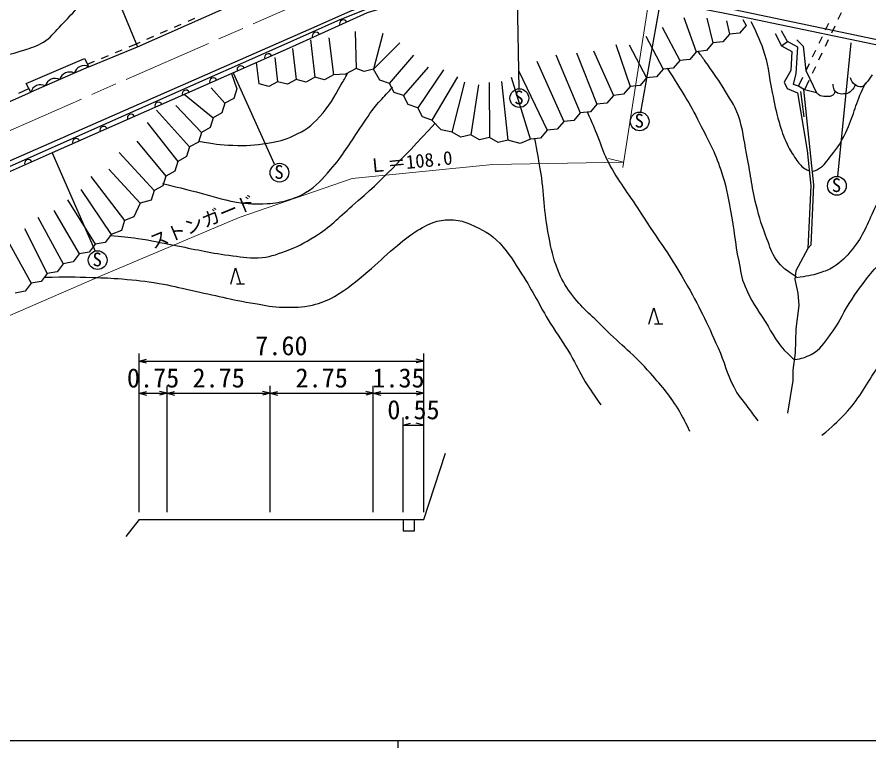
# Model space of a CAD drawing. Units: millimetres, scale not verified. Extents: x 40000 to 680000, y 20000 to 380000.
# Drawn here: x 217171 to 330856, y 204000 to 301530 of the extents above; entities that cross this region are included whole.
import ezdxf
from ezdxf.enums import TextEntityAlignment as Align

# ---------------------------------------------------------------- set-up
doc = ezdxf.new("R2010")
doc.units = ezdxf.units.MM
doc.header["$LTSCALE"] = 1000
doc.linetypes.add('CHAIN', pattern=[18.5, 12, -1.5, 3.5, -1.5])
for name, color, linetype, lineweight in [('M-BGD', 7, 'Continuous', 25), ('M-BMK', 2, 'CHAIN', 13), ('M-STR-HTXT', 7, 'Continuous', 13), ('M-TTL-BAND', 7, 'Continuous', 25)]:
    doc.layers.add(name, color=color, linetype=linetype, lineweight=lineweight)
doc.styles.add('ＭＳ ゴシック', font='')
doc.styles.get('ＭＳ ゴシック').set_extended_font_data('MS Gothic')

msp = doc.modelspace()

# ---------------------------------------------------------------- linework, layer by layer
at = {"layer": 'M-BGD'}
for p, q in [((227566, 311349), (233264, 297556)), ((284182, 291957), (283938, 305595)), ((300421, 288846), (303078, 303825)), ((239995, 300988), (240910, 301390)), ((306157, 301480), (307816, 296910)), ((309238, 301358), (310027, 298077)), ((327153, 302106), (326723, 301203)), ((238164, 300182), (239080, 300585)), ((303272, 300167), (305605, 295744)), ((311832, 301034), (312239, 299243)), ((314450, 300409), (313578, 299384)), ((314025, 301215), (314450, 300409)), ((325074, 299826), (325508, 300727)), ((326293, 300300), (325863, 299397)), ((236334, 299377), (237249, 299780)), ((262296, 299579), (262418, 294661)), ((266003, 299327), (264760, 294571)), ((301061, 299000), (303394, 294578)), ((312239, 299243), (311366, 298218)), ((313578, 299384), (312239, 299243)), ((232144, 297555), (233100, 297954)), ((233100, 297954), (233588, 298169)), ((234503, 298572), (235418, 298974)), ((256311, 298468), (256913, 293505)), ((258793, 298769), (259394, 293805)), ((264760, 294571), (268237, 298096)), ((297077, 297872), (298971, 292245)), ((310027, 298077), (309155, 297051)), ((311366, 298218), (310027, 298077)), ((319205, 297683), (319975, 298251)), ((324207, 298023), (324640, 298925)), ((325432, 298495), (325002, 297592)), ((326702, 280251), (328462, 298095)), ((230298, 296785), (231221, 297170)), ((253930, 297338), (254431, 293204)), ((291847, 296737), (294549, 289913)), ((294077, 297021), (296760, 291079)), ((298850, 297834), (301182, 293411)), ((307816, 296910), (306944, 295885)), ((309155, 297051), (307816, 296910)), ((323339, 296221), (323773, 297122)), ((226574, 295229), (227530, 295628)), ((228453, 296014), (229375, 296399)), ((251558, 296128), (251949, 292903)), ((266863, 292677), (270129, 296463)), ((286537, 295643), (290126, 287580)), ((289091, 296494), (292337, 288746)), ((305605, 295744), (304733, 294719)), ((306944, 295885), (305605, 295744)), ((324572, 296689), (324142, 295786)), ((226742, 294900), (219013, 291495)), ((249467, 292603), (249123, 295443)), ((262418, 294661), (260995, 293904)), ((263499, 294246), (262418, 294661)), ((264760, 294571), (263499, 294246)), ((265590, 293115), (264760, 294571)), ((272022, 294830), (268756, 291044)), ((274088, 294481), (270649, 289411)), ((303394, 294578), (302521, 293552)), ((304733, 294719), (303394, 294578)), ((322472, 294419), (322905, 295320)), ((323712, 294884), (323282, 293981)), ((245799, 293976), (246492, 291959)), ((251510, 281892), (246049, 294042)), ((256913, 293505), (255732, 292858)), ((258214, 293159), (256913, 293505)), ((259394, 293805), (258214, 293159)), ((260995, 293904), (259394, 293805)), ((275953, 293562), (272542, 287778)), ((285703, 285247), (283172, 293454)), ((284140, 294298), (287915, 286414)), ((301182, 293411), (300310, 292386)), ((302521, 293552), (301182, 293411)), ((321448, 292292), (322038, 293518)), ((250768, 292257), (249467, 292603)), ((251949, 292903), (250768, 292257)), ((253250, 292557), (251949, 292903)), ((254431, 293204), (253250, 292557)), ((255732, 292858), (254431, 293204)), ((266863, 292677), (265590, 293115)), ((267483, 291482), (266863, 292677)), ((275250, 286183), (276926, 292859)), ((278758, 292490), (277724, 285821)), ((280173, 292805), (280198, 285459)), ((281835, 292927), (282671, 285097)), ((298971, 292245), (298099, 291220)), ((300310, 292386), (298971, 292245)), ((322851, 293078), (322245, 291805)), ((217421, 291384), (218746, 292007)), ((239459, 291229), (243341, 288078)), ((243083, 292073), (244916, 290018)), ((246492, 291959), (246092, 290674)), ((268756, 291044), (267483, 291482)), ((269376, 289849), (268756, 291044)), ((296760, 291079), (295887, 290053)), ((298099, 291220), (296760, 291079)), ((321742, 291609), (322186, 288210)), ((323866, 291400), (322245, 291805)), ((244916, 290018), (244517, 288733)), ((246092, 290674), (244916, 290018)), ((294549, 289913), (293676, 288887)), ((295887, 290053), (294549, 289913)), ((235766, 289113), (240189, 284196)), ((238381, 289721), (241765, 286137)), ((270649, 289411), (269376, 289849)), ((271269, 288216), (270649, 289411)), ((293676, 288887), (292337, 288746)), ((243341, 288078), (242941, 286792)), ((244517, 288733), (243341, 288078)), ((272542, 287778), (271269, 288216)), ((273784, 286464), (272542, 287778)), ((291465, 287721), (290126, 287580)), ((292337, 288746), (291465, 287721)), ((234550, 287472), (238613, 282255)), ((242941, 286792), (241765, 286137)), ((289254, 286555), (287915, 286414)), ((290126, 287580), (289254, 286555)), ((241765, 286137), (241365, 284851)), ((275250, 286183), (273784, 286464)), ((276415, 285508), (275250, 286183)), ((277724, 285821), (276415, 285508)), ((278888, 285146), (277724, 285821)), ((280198, 285459), (278888, 285146)), ((281362, 284784), (280198, 285459)), ((287042, 285388), (285703, 285247)), ((287915, 286414), (287042, 285388)), ((233151, 284979), (237037, 280314)), ((241365, 284851), (240189, 284196)), ((282671, 285097), (281362, 284784)), ((284321, 284636), (282671, 285097)), ((285703, 285247), (284321, 284636)), ((221855, 283410), (227594, 270296)), ((230780, 283458), (235462, 278373)), ((240189, 284196), (239789, 282910)), ((238613, 282255), (238213, 280970)), ((239789, 282910), (238613, 282255)), ((229438, 281224), (233587, 276675)), ((238213, 280970), (237037, 280314)), ((227006, 280234), (231510, 274395)), ((237037, 280314), (236638, 279029)), ((225704, 278540), (229719, 272532)), ((236638, 279029), (235462, 278373)), ((235462, 278373), (235062, 277088)), ((223893, 277135), (227586, 271228)), ((233587, 276675), (232747, 274866)), ((235062, 277088), (233587, 276675)), ((222069, 275696), (225453, 269924)), ((219941, 274844), (223320, 268620)), ((231510, 274395), (231123, 273029)), ((232747, 274866), (231510, 274395)), ((218178, 273324), (221187, 267316)), ((231123, 273029), (229719, 272532)), ((229719, 272532), (228913, 271454)), ((215928, 271682), (219054, 266012)), ((227586, 271228), (226780, 270149)), ((228913, 271454), (227586, 271228)), ((225453, 269924), (224647, 268845)), ((226780, 270149), (225453, 269924)), ((223320, 268620), (222514, 267541)), ((224647, 268845), (223320, 268620)), ((221187, 267316), (220381, 266237)), ((222514, 267541), (221187, 267316)), ((245683, 265887), (246332, 268050)), ((246332, 268050), (246981, 265887)), ((220381, 266237), (219054, 266012)), ((218248, 264933), (216921, 264707)), ((219054, 266012), (218248, 264933)), ((247521, 265887), (246440, 265887)), ((301502, 260551), (302151, 262714)), ((302151, 262714), (302800, 260551)), ((303341, 260551), (302259, 260551)), ((233449, 235477), (233449, 256631)), ((233449, 255631), (234449, 255881)), ((271449, 255631), (270449, 255881)), ((271449, 235477), (271449, 256631)), ((233449, 255631), (271449, 255631)), ((233449, 255631), (234449, 255381)), ((271449, 255631), (270449, 255381)), ((233449, 235477), (233449, 252329)), ((233449, 251329), (234449, 251579)), ((233449, 251329), (237199, 251329)), ((233449, 251329), (234449, 251079)), ((237199, 251329), (236199, 251579)), ((237199, 251329), (236199, 251079)), ((237199, 235477), (237199, 252329)), ((237199, 235477), (237199, 252329)), ((237199, 251329), (238199, 251579)), ((237199, 251329), (250949, 251329)), ((237199, 251329), (238199, 251079)), ((250949, 251329), (249949, 251579)), ((250949, 251329), (249949, 251079)), ((250949, 235477), (250949, 252329)), ((250949, 235477), (250949, 252329)), ((250949, 251329), (251949, 251579)), ((250949, 251329), (264699, 251329)), ((250949, 251329), (251949, 251079)), ((264699, 251329), (263699, 251579)), ((264699, 251329), (263699, 251079)), ((264699, 235477), (264699, 252329)), ((264699, 235477), (264699, 252329)), ((264699, 251329), (265699, 251579)), ((264699, 251329), (271449, 251329)), ((264699, 251329), (265699, 251079)), ((271449, 251329), (270449, 251579)), ((271449, 251329), (270449, 251079)), ((271449, 235477), (271449, 252329)), ((268699, 235477), (268699, 248093)), ((268699, 247093), (269699, 247343)), ((268699, 247093), (271449, 247093)), ((271449, 247093), (270449, 247343)), ((271449, 234477), (274327, 243356)), ((233449, 234477), (231685, 232216)), ((233449, 234477), (237199, 234477)), ((237199, 234477), (250949, 234477)), ((250949, 234477), (264699, 234477)), ((264699, 234477), (268699, 234477)), ((268699, 234477), (268699, 232977)), ((268699, 234477), (271449, 234477)), ((270199, 232977), (270199, 234477)), ((270199, 234477), (271449, 234477)), ((268699, 232977), (270199, 232977))]:
    msp.add_line(p, q, dxfattribs=at)
for points in [[(226742, 294900), (233264, 297556), (259394, 309150), (263469, 310575), (268908, 312311), (273211, 313304), (279575, 313953), (284967, 314480), (290926, 314236), (296763, 313547), (303735, 311885), (311545, 310330), (328058, 306697), (336312, 305045)], [(151167, 271582), (157058, 270691), (159085, 270501), (168246, 270231), (176543, 270528), (182515, 271150), (188407, 272204), (197811, 274852), (204561, 277251), (212283, 280656), (257218, 300357), (261718, 302350), (266339, 304026), (271149, 305323), (275392, 306188), (277527, 306593), (282761, 307142), (287625, 306980), (294886, 306332), (306723, 303863), (373019, 289914)], [(335599, 297018), (313835, 301575), (301305, 304112), (294171, 305571), (287725, 306260), (283347, 306382), (279212, 306179), (272808, 305206), (265795, 303387), (259957, 301026), (252372, 297639), (242301, 293189), (208456, 278173), (201889, 275551), (198971, 274524)], [(301453, 303423), (294561, 304818), (288805, 305683), (283938, 305595), (278671, 305602), (271428, 304386), (263888, 302089), (253904, 297553), (221855, 283410), (208197, 277354), (199349, 273713)], [(318353, 299345), (319205, 297683), (320583, 296953), (320421, 294400), (319529, 292859), (319934, 292008), (321313, 291400)], [(322245, 291805), (321448, 292292), (320786, 292535), (321150, 293994), (321353, 297521), (319975, 298251), (319205, 299669)], [(321231, 298494), (322083, 297643), (322451, 294377), (322956, 293297), (323866, 291400)], [(70669, 296794), (86996, 293029), (87662, 292883), (129001, 283518), (133349, 282582), (143723, 280262), (147209, 279667), (151803, 278641), (157235, 278019), (159858, 277827), (170051, 277734), (175044, 278010), (182654, 279030), (188908, 280199), (195150, 281901), (197394, 282631), (205231, 285523), (213531, 289085), (219013, 291495)], [(219013, 291495), (218392, 292684), (226175, 296008), (226742, 294900)], [(322135, 291873), (323462, 279163), (323111, 271110), (322701, 270665), (321084, 267651), (320976, 266515), (321381, 264678), (321489, 263029), (321111, 259921), (321003, 256733), (320706, 254408), (320706, 253030), (320003, 248679)], [(321313, 291400), (322620, 283718), (323106, 279016), (322701, 270665)]]:
    msp.add_lwpolyline(points, dxfattribs=at)
for centre in [(284203, 290708), (300255, 287606), (252189, 280766), (326575, 279008), (227927, 269091)]:
    msp.add_circle(centre, 1250, dxfattribs=at)
for centre, radius, start, end in [((260717, 300648), 500, 24.43224, 204.43224), ((257075, 298994), 500, 24.43224, 204.43224), ((250688, 296134), 500, 23.81094, 203.81094), ((226125, 293683), 1365, 63.09154, 164.46114), ((247028, 294519), 500, 23.81094, 203.81094), ((222260, 291981), 1365, 63.09154, 164.46114), ((224192, 292832), 1365, 63.09154, 164.46114), ((243369, 292904), 500, 23.81094, 203.81094), ((220328, 291130), 1365, 63.09154, 164.46114), ((239709, 291289), 500, 23.81094, 203.81094), ((236050, 289674), 500, 23.81094, 203.81094), ((232390, 288059), 500, 23.81094, 203.81094), ((228730, 286444), 500, 23.81094, 203.81094), ((225071, 284829), 500, 23.81094, 203.81094), ((218683, 282004), 500, 23.9125, 203.9125)]:
    msp.add_arc(centre, radius, start, end, dxfattribs=at)
for points, knots in [([(168834, 286793), (171188, 288191), (171833, 288588), (173821, 289617), (175436, 290453), (176299, 291037), (178013, 291647), (179437, 292154), (180281, 292304), (181764, 292596), (183223, 292883), (184062, 292914), (185537, 293103), (187837, 293398), (189124, 293579), (191429, 293831), (196162, 294350), (198827, 294506), (203565, 294979), (206048, 295227), (207440, 295362), (209920, 295641), (211759, 295848), (212798, 295910), (214620, 296237), (215994, 296483), (216756, 296689), (218084, 297119), (219129, 297457), (219752, 297604), (220688, 298178), (221658, 298774), (222018, 299358), (222817, 300170), (224425, 301803), (225226, 302812), (226789, 304489), (227883, 305663), (228530, 306289), (229619, 307468), (230718, 308658), (231103, 309573), (232399, 310546), (233669, 311499), (234467, 311981), (235974, 312482), (236900, 312791), (237480, 312788), (238456, 312780), (239712, 312770), (240399, 312515), (241634, 312284), (243137, 312003), (243928, 311397), (245456, 311440), (246449, 311467), (246982, 311720), (247939, 311986), (249126, 312316), (249839, 312432), (250918, 313028), (253645, 314538), (254994, 315770), (257124, 318048), (258940, 319990), (259742, 321266), (261443, 323310), (264487, 326970), (266065, 329137), (269337, 332594), (270803, 334143), (271295, 334675), (273160, 336492)], [0, 0, 0, 0, 1, 1, 1, 2, 2, 2, 3, 3, 3, 4, 4, 4, 5, 5, 5, 6, 6, 6, 7, 7, 7, 8, 8, 8, 9, 9, 9, 10, 10, 10, 11, 11, 11, 12, 12, 12, 13, 13, 13, 14, 14, 14, 15, 15, 15, 16, 16, 16, 17, 17, 17, 18, 18, 18, 19, 19, 19, 20, 20, 20, 21, 21, 21, 22, 22, 22, 23, 23, 23, 24, 24, 24, 24]), ([(167906, 293277), (169873, 294929), (170528, 295452), (172374, 296603), (174464, 297907), (175688, 298632), (178034, 299384), (180096, 300044), (181387, 299801), (183545, 299979), (186816, 300250), (188659, 300258), (191935, 300476), (196145, 300757), (198517, 300781), (202709, 301270), (205125, 301552), (206523, 301555), (208865, 302214), (211257, 302887), (212633, 303272), (214823, 304448), (216799, 305509), (217935, 306157), (219539, 307724), (221543, 309682), (222203, 311191), (224007, 313335), (225236, 314795), (225734, 315845), (227284, 316959), (229176, 318319), (230591, 318485), (232795, 319243), (235566, 320195), (237191, 320505), (240043, 321179), (241872, 321611), (243008, 321442), (244760, 322122), (246611, 322841), (247919, 322956), (249328, 324356), (249864, 324890), (250122, 325138), (250569, 325846)], [0, 0, 0, 0, 1, 1, 1, 2, 2, 2, 3, 3, 3, 4, 4, 4, 5, 5, 5, 6, 6, 6, 7, 7, 7, 8, 8, 8, 9, 9, 9, 10, 10, 10, 11, 11, 11, 12, 12, 12, 13, 13, 13, 14, 14, 14, 15, 15, 15, 15]), ([(164846, 294992), (166844, 297584), (167591, 298459), (169679, 300354), (172257, 302694), (173959, 303768), (177059, 305352), (179120, 306404), (180408, 306798), (182686, 307205), (185295, 307671), (186826, 307404), (189471, 307238), (192280, 307062), (193817, 306593), (196621, 306345), (199419, 306097), (200994, 305881), (203803, 305947), (206810, 306019), (208559, 305831), (211482, 306543), (212811, 306867), (213596, 307095), (214725, 307867), (215918, 308683), (216419, 309361), (217406, 310416), (218562, 311651), (219202, 312371), (220120, 313792), (221436, 315827), (221770, 317205), (223066, 319253), (223676, 320217), (224087, 320723), (224886, 321537), (226085, 322757), (226786, 323065), (228494, 324019)], [0, 0, 0, 0, 1, 1, 1, 2, 2, 2, 3, 3, 3, 4, 4, 4, 5, 5, 5, 6, 6, 6, 7, 7, 7, 8, 8, 8, 9, 9, 9, 10, 10, 10, 11, 11, 11, 12, 12, 12, 13, 13, 13, 13]), ([(315110, 300930), (316065, 298978), (316369, 298324), (316920, 296561), (317524, 294623), (317506, 293448), (317935, 291464), (318269, 289915), (318423, 289037), (318861, 287514), (319201, 286332), (319432, 285676), (319943, 284557), (320313, 283745), (320602, 283326), (321112, 282593), (321492, 282047), (321697, 281690), (322259, 281336), (322498, 281185), (322604, 281118), (322899, 281005)], [0, 0, 0, 0, 1, 1, 1, 2, 2, 2, 3, 3, 3, 4, 4, 4, 5, 5, 5, 6, 6, 6, 7, 7, 7, 7]), ([(321170, 266849), (319891, 267693), (319285, 268045), (318489, 269183), (317817, 270143), (317663, 270818), (317248, 271914), (316584, 273662), (316259, 274666), (315808, 276481), (315151, 279124), (315061, 280664), (314517, 283332), (314117, 285297), (314094, 286457), (313425, 288347), (312866, 289925), (312241, 290678), (311389, 292120), (310562, 293522), (309983, 294236), (309039, 295562), (308642, 296121), (308515, 296301), (308013, 296985)], [0, 0, 0, 0, 1, 1, 1, 2, 2, 2, 3, 3, 3, 4, 4, 4, 5, 5, 5, 6, 6, 6, 7, 7, 7, 8, 8, 8, 8]), ([(303942, 294702), (306095, 291302), (306753, 290322), (308262, 287354), (309469, 284979), (310230, 283669), (311092, 281148), (311800, 279074), (311937, 277833), (312382, 275687), (312925, 273071), (312916, 271547), (313475, 268935), (313759, 267605), (313780, 266807), (314319, 265559), (315152, 263629), (315878, 262670), (317000, 260892), (318105, 259140), (318571, 257994), (320078, 256572), (320398, 256271), (320514, 256138), (320922, 255828)], [0, 0, 0, 0, 1, 1, 1, 2, 2, 2, 3, 3, 3, 4, 4, 4, 5, 5, 5, 6, 6, 6, 7, 7, 7, 8, 8, 8, 8]), ([(241412, 284985), (243497, 284601), (244183, 284476), (245980, 284422), (247792, 284368), (248827, 284403), (250613, 284720), (252016, 284968), (252842, 285088), (254122, 285713), (255602, 286435), (256427, 286973), (257531, 288195), (258898, 289710), (259425, 290763), (260444, 292531), (260790, 293133), (260916, 293337), (261304, 294087)], [0, 0, 0, 0, 1, 1, 1, 2, 2, 2, 3, 3, 3, 4, 4, 4, 5, 5, 5, 6, 6, 6, 6]), ([(331262, 293825), (330951, 293309), (330858, 293109), (330490, 292743), (330273, 292528), (330190, 292313), (329894, 292236), (329548, 292146), (329315, 292289), (329012, 292479), (328633, 292716), (328543, 293001), (328372, 293427)], [0, 0, 0, 0, 1, 1, 1, 2, 2, 2, 3, 3, 3, 4, 4, 4, 4]), ([(323297, 280916), (323667, 281024), (323807, 281105), (324113, 281269), (324983, 281736), (325221, 282344), (325856, 283101), (326752, 284169), (327149, 284868), (327754, 286124), (328802, 288300), (328986, 289693), (330004, 291883), (330174, 292246), (330225, 292373), (330446, 292810)], [0, 0, 0, 0, 1, 1, 1, 2, 2, 2, 3, 3, 3, 4, 4, 4, 5, 5, 5, 5]), ([(329012, 292501), (328870, 292158), (328793, 291992), (328548, 291750), (328276, 291482), (328066, 291338), (327688, 291287), (327088, 291207), (326499, 291274), (326231, 291817), (326099, 292083), (326067, 292288), (326099, 292567)], [0, 0, 0, 0, 1, 1, 1, 2, 2, 2, 3, 3, 3, 4, 4, 4, 4]), ([(236580, 279325), (238788, 278780), (239344, 278643), (241114, 278199), (243210, 277675), (244341, 277172), (246476, 276842), (248049, 276600), (248957, 276570), (250547, 276644), (251675, 276696), (252313, 276816), (253394, 277140), (254320, 277419), (254858, 277586), (255677, 278100), (257181, 279043), (257843, 279850), (259020, 281178), (260760, 283141), (261410, 284499), (262926, 286640), (263811, 287889), (264187, 288681), (265177, 289850), (265821, 290612), (266249, 290979), (266898, 291737), (267041, 291904), (267089, 291958), (267262, 292167)], [0, 0, 0, 0, 1, 1, 1, 2, 2, 2, 3, 3, 3, 4, 4, 4, 5, 5, 5, 6, 6, 6, 7, 7, 7, 8, 8, 8, 9, 9, 9, 10, 10, 10, 10]), ([(326364, 291618), (326236, 291339), (326150, 291142), (325878, 291000), (325617, 290864), (325422, 290923), (325128, 290934), (324729, 290949), (324448, 290929), (324135, 291177), (324020, 291267), (323961, 291314), (323870, 291442)], [0, 0, 0, 0, 1, 1, 1, 2, 2, 2, 3, 3, 3, 4, 4, 4, 4]), ([(293250, 288909), (293961, 287284), (294148, 286860), (294690, 285533), (295170, 284356), (295316, 283643), (295881, 282504), (297208, 279835), (298350, 278564), (299953, 276050), (302410, 272195), (304047, 270194), (306307, 266220), (308215, 262865), (309174, 260916), (310726, 257383), (311608, 255375), (311832, 254132), (312811, 252170), (313390, 251010), (313934, 250487), (314698, 249439), (315212, 248734), (315382, 248504), (316038, 247652)], [0, 0, 0, 0, 1, 1, 1, 2, 2, 2, 3, 3, 3, 4, 4, 4, 5, 5, 5, 6, 6, 6, 7, 7, 7, 8, 8, 8, 8]), ([(229535, 272382), (231333, 272240), (231840, 272188), (233308, 271985), (235185, 271726), (236212, 271436), (238075, 271092), (240943, 270562), (242529, 270127), (245422, 269751), (246957, 269552), (247824, 269316), (249369, 269404), (250834, 269487), (251635, 269806), (253018, 270297), (254612, 270863), (255447, 271353), (256891, 272234), (259044, 273546), (259968, 274686), (261880, 276329), (266515, 280310), (267884, 281977), (272977, 287351)], [0, 0, 0, 0, 1, 1, 1, 2, 2, 2, 3, 3, 3, 4, 4, 4, 5, 5, 5, 6, 6, 6, 7, 7, 7, 8, 8, 8, 8]), ([(335468, 287304), (335186, 285452), (335032, 284865), (334624, 283332), (333826, 280333), (332930, 278788), (331596, 275985), (330552, 273791), (330171, 272391), (328617, 270523), (327748, 269479), (327227, 268875), (326085, 268140), (325449, 267731), (325013, 267643), (324298, 267396), (323119, 266988), (322624, 266959), (321170, 266750)], [0, 0, 0, 0, 1, 1, 1, 2, 2, 2, 3, 3, 3, 4, 4, 4, 5, 5, 5, 6, 6, 6, 6]), ([(306953, 246212), (306404, 247460), (306182, 247840), (305612, 248843), (304361, 251045), (303353, 252096), (301690, 254007), (299466, 256561), (297865, 257654), (295484, 260064), (293730, 261839), (292544, 262669), (291066, 264681), (290238, 265807), (289849, 266512), (289328, 267809), (288655, 269485), (288497, 270507), (288136, 272277), (287430, 275744), (287583, 277774), (286995, 281263), (286726, 282857), (286641, 283390), (286250, 285334)], [0, 0, 0, 0, 1, 1, 1, 2, 2, 2, 3, 3, 3, 4, 4, 4, 5, 5, 5, 6, 6, 6, 7, 7, 7, 8, 8, 8, 8]), ([(320922, 255828), (321902, 255975), (322341, 256109), (323156, 256523), (324415, 257162), (324808, 258000), (325688, 259104), (326885, 260608), (327168, 261715), (328220, 263325), (329268, 264929), (329891, 265809), (331099, 267296), (332389, 268883), (333380, 269537), (334674, 271119), (335553, 272194), (336021, 272823), (336759, 273999), (337582, 275309), (337969, 276087), (338745, 277424), (339094, 278026), (339203, 278213), (339639, 278963)], [0, 0, 0, 0, 1, 1, 1, 2, 2, 2, 3, 3, 3, 4, 4, 4, 5, 5, 5, 6, 6, 6, 7, 7, 7, 8, 8, 8, 8]), ([(220781, 266830), (223891, 266852), (224723, 266877), (227247, 266785), (228790, 266730), (229656, 266709), (231196, 266587), (233126, 266434), (234204, 266289), (236117, 265991), (237789, 265731), (238698, 265434), (240354, 265086), (243706, 264382), (245559, 263849), (248940, 263299), (250407, 263060), (251226, 262802), (252713, 262803), (254230, 262803), (255115, 262728), (256586, 263100), (257776, 263402), (258450, 263630), (259515, 264242), (261401, 265327), (262300, 266189), (263983, 267569), (265407, 268736), (266079, 269537), (267508, 270697), (268679, 271647), (269284, 272268), (270586, 273030), (271567, 273604), (272115, 273994), (273217, 274271), (274060, 274483), (274570, 274542), (275435, 274453), (276312, 274364), (276813, 274246), (277619, 273891), (279306, 273147), (280330, 272687), (281591, 271342), (282929, 269916), (283435, 268908), (284504, 267271), (286132, 264779), (286782, 263223), (288335, 260684), (289350, 259025), (290033, 258167), (291016, 256489), (291832, 255096), (292155, 254239), (293002, 252865), (293764, 251629), (294056, 251214), (295087, 249787)], [0, 0, 0, 0, 1, 1, 1, 2, 2, 2, 3, 3, 3, 4, 4, 4, 5, 5, 5, 6, 6, 6, 7, 7, 7, 8, 8, 8, 9, 9, 9, 10, 10, 10, 11, 11, 11, 12, 12, 12, 13, 13, 13, 14, 14, 14, 15, 15, 15, 16, 16, 16, 17, 17, 17, 18, 18, 18, 19, 19, 19, 20, 20, 20, 20]), ([(324572, 245727), (326053, 246929), (326506, 247378), (327626, 248557), (329565, 250600), (330232, 252098), (331796, 254441), (334489, 258475), (335994, 260743), (338424, 264941), (339480, 266765), (339883, 267892), (340956, 269707), (341654, 270888), (341961, 271614), (342818, 272686), (343435, 273458), (343692, 273738), (344531, 274548)], [0, 0, 0, 0, 1, 1, 1, 2, 2, 2, 3, 3, 3, 4, 4, 4, 5, 5, 5, 6, 6, 6, 6])]:
    msp.add_open_spline(points, degree=3, knots=knots, dxfattribs=at)
at = {"layer": 'M-BMK'}
msp.add_line((214770, 285777), (262214, 306564), dxfattribs=at)
at = {"layer": 'M-STR-HTXT'}
for p, q in [((301453, 303423), (298008, 281452)), ((298122, 282180), (296113, 282642))]:
    msp.add_line(p, q, dxfattribs=at)
msp.add_lwpolyline([(204705, 256720), (228472, 267057), (246801, 274800), (261881, 279968), (280670, 281853), (298122, 282180)], dxfattribs=at)
at = {"layer": 'M-TTL-BAND'}
for p, q in [((40000, 205000), (579000, 205000)), ((268000, 205000), (268000, 204000))]:
    msp.add_line(p, q, dxfattribs=at)

# ---------------------------------------------------------------- texts
at = {"layer": 'M-BGD', "style": 'ＭＳ ゴシック'}
for p in [(283524, 289334), (299577, 286233), (251510, 279392), (325896, 277634), (227249, 267718)]:
    msp.add_text('S', height=1833, dxfattribs=at).set_placement(p, align=Align.BOTTOM_LEFT)
for s, p in [('7.60', (252449, 255631)), ('0.75', (235324, 251329)), ('2.75', (244074, 251329)), ('2.75', (257824, 251329)), ('1.35', (268074, 251329)), ('0.55', (270074, 247093))]:
    msp.add_text(s, height=2566, dxfattribs=at).set_placement(p, align=Align.BOTTOM_CENTER)
at = {"layer": 'M-STR-HTXT', "style": 'ＭＳ ゴシック'}
for s, rotation, p in [('Ｌ＝108.0', 5.729, (264234, 280204)), ('ストンガード', 22.337, (235523, 270036))]:
    msp.add_text(s, height=1833, rotation=rotation, dxfattribs=at).set_placement(p, align=Align.BOTTOM_LEFT)

doc.saveas('drawing.dxf')
